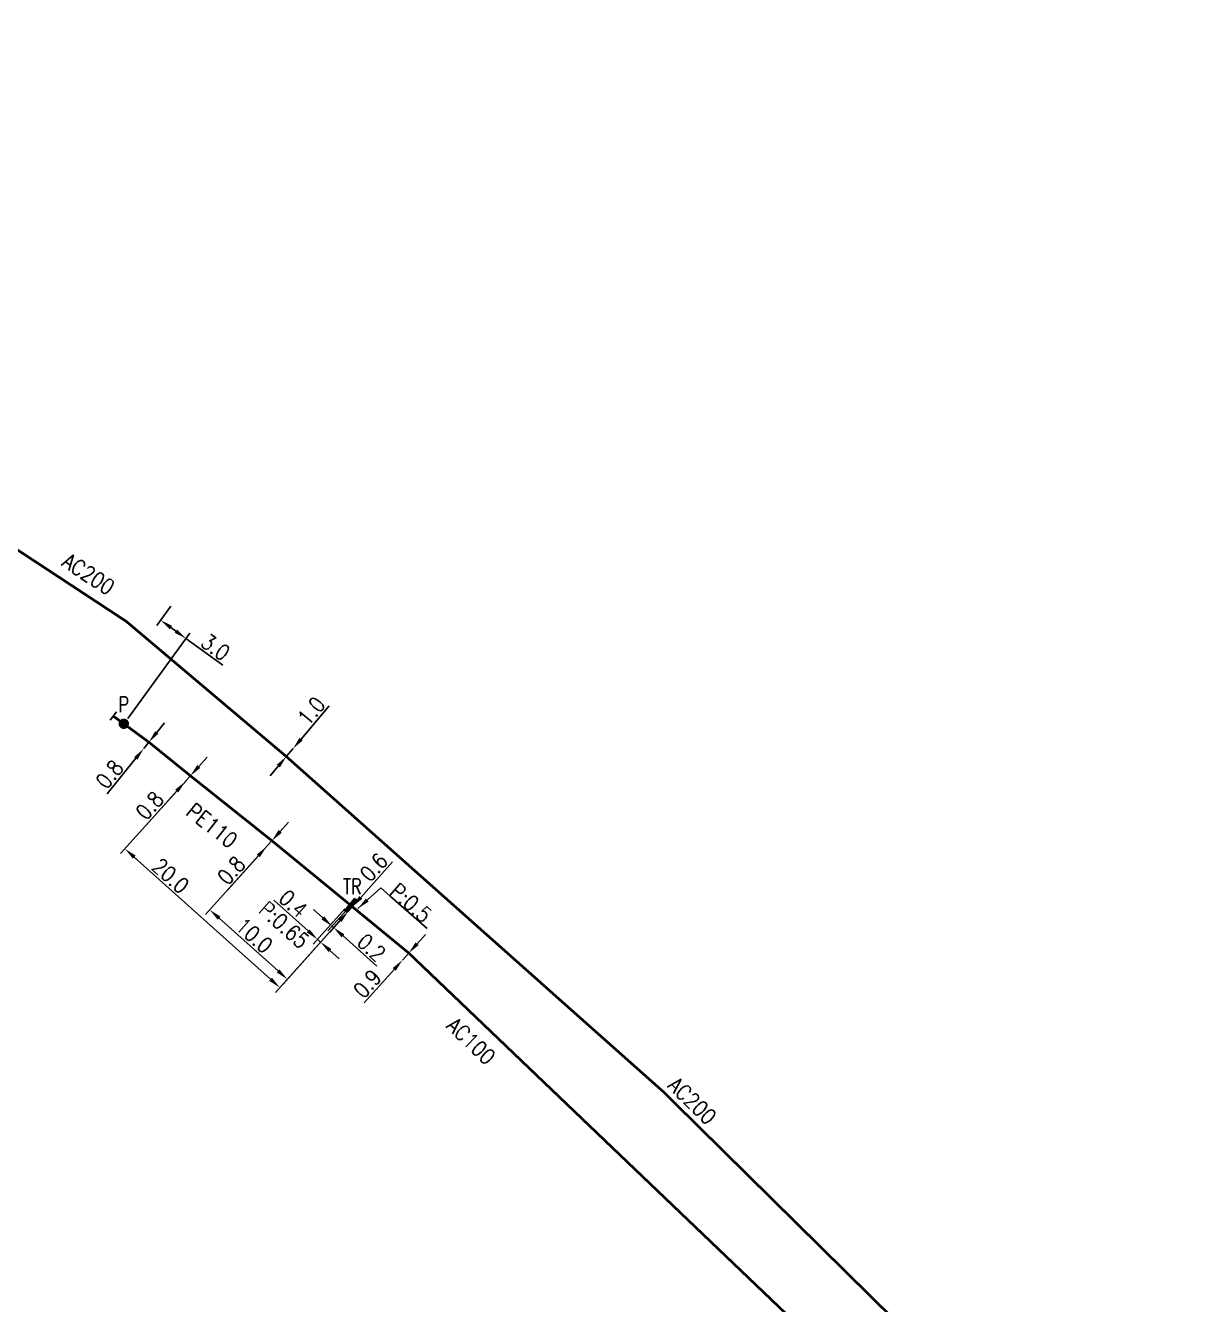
# Model space of a CAD drawing. Header units: millimetres. Extents: x 107995 to 109002, y 120994 to 122000.
# Drawn here: x 108115.8 to 108227.5, y 121346.9 to 121469.9 of the extents above; entities that cross this region are included whole.
import ezdxf
from ezdxf.enums import TextEntityAlignment as Align

# ---------------------------------------------------------------- set-up
doc = ezdxf.new("R2010")
doc.units = ezdxf.units.MM
doc.header["$PDMODE"] = 34
doc.linetypes.add('L_25_AP', pattern=[2000, 1000, 1000])
doc.linetypes.add('L_25_PE', pattern=[2000, 1000, 1000])
doc.layers.get('0').update_dxf_attribs({"linetype": 'CONTINUOUS'})
doc.layers.get('DEFPOINTS').update_dxf_attribs({"linetype": 'CONTINUOUS'})
for name, color, linetype in [('L_150', 1, 'CONTINUOUS'), ('L_300', 7, 'CONTINUOUS'), ('L_340', 7, 'CONTINUOUS')]:
    doc.layers.add(name, color=color, linetype=linetype)
doc.styles.add('G_ROMANS', font='ROMANS.SHX', dxfattribs={"width": 0.75})
doc.styles.get("Standard").update_dxf_attribs({"font": 'romans.shx', "width": 0.85})
doc.dimstyles.get("Standard").update_dxf_attribs({"dimtxt": 1.5, "dimasz": 1.2, "dimexe": 0.625, "dimexo": 0.625, "dimgap": 0.25, "dimtad": 1, "dimdec": 1, "dimzin": 0, "dimdsep": 46, "dimtxsty": 'Standard', "dimcen": -0.5, "dimadec": 0, "dimazin": 0, "dimtfac": 1, "dimtdec": 1, "dimtmove": 0, "dimatfit": 3, "dimfxl": 0, "dimtolj": 1, "dimtzin": 0, "dimarcsym": 0})

# ---------------------------------------------------------------- blocks, each defined once
blk = doc.blocks.new('*D481')
at = {"layer": 'DEFPOINTS', "color": 0, "linetype": 'Continuous', "transparency": 16777216}
for p in [(108152.02, 121380.05), (108152.02, 121380.05), (108152.62, 121380.72)]:
    blk.add_point(p, dxfattribs=at)
at = {"layer": 'L_150', "color": 0, "linetype": 'Continuous', "lineweight": -2, "transparency": 16777216}
for p, q in [((108153.42, 121381.61), (108154.22, 121382.5)), ((108152.62, 121380.72), (108152.02, 121380.05)), ((108151.22, 121379.15), (108148.34, 121375.94))]:
    blk.add_line(p, q, dxfattribs=at)
at = {"layer": 'L_150', "color": 0, "linetype": 'Continuous', "transparency": 16777216}
for points in [[(108153.27, 121381.74), (108153.57, 121381.48), (108152.62, 121380.72)], [(108151.07, 121379.28), (108151.37, 121379.02), (108152.02, 121380.05)]]:
    blk.add_solid(points, dxfattribs=at)
at = {"layer": 'L_150', "color": 0, "linetype": 'Continuous', "transparency": 16777216, "insert": (108148.64, 121377.77), "char_height": 1.5, "attachment_point": 5, "rotation": 48.1438}
blk.add_mtext('\\A1;0.9', dxfattribs=at)
blk = doc.blocks.new('*D495')
at = {"layer": 'DEFPOINTS', "color": 0, "linetype": 'Continuous', "transparency": 16777216}
for p in [(108140.85, 121399.61), (108141.5, 121400.37), (108141.5, 121400.37)]:
    blk.add_point(p, dxfattribs=at)
at = {"layer": 'L_150', "color": 0, "linetype": 'Continuous', "lineweight": -2, "transparency": 16777216}
for p, q in [((108142.27, 121401.29), (108144.98, 121404.49)), ((108140.85, 121399.61), (108141.5, 121400.37)), ((108140.08, 121398.69), (108139.31, 121397.77))]:
    blk.add_line(p, q, dxfattribs=at)
at = {"layer": 'L_150', "color": 0, "linetype": 'Continuous', "transparency": 16777216}
for points in [[(108142.12, 121401.42), (108142.43, 121401.16), (108141.5, 121400.37)], [(108139.93, 121398.82), (108140.23, 121398.56), (108140.85, 121399.61)]]:
    blk.add_solid(points, dxfattribs=at)
at = {"layer": 'L_150', "color": 0, "linetype": 'Continuous', "transparency": 16777216, "insert": (108143.25, 121403.99), "char_height": 1.5, "attachment_point": 5, "rotation": 49.8136}
blk.add_mtext('\\A1;1.0', dxfattribs=at)
blk = doc.blocks.new('*D934')
at = {"layer": 'DEFPOINTS', "color": 0, "linetype": 'Continuous', "transparency": 16777216}
for p in [(108130.13, 121414.56), (108128.78, 121412.72), (108125.23, 121402.76)]:
    blk.add_point(p, dxfattribs=at)
at = {"layer": 'L_340', "color": 0, "linetype": 'Continuous', "lineweight": -2, "transparency": 16777216}
for p, q in [((108129.76, 121414.05), (108128.41, 121412.21)), ((108129.75, 121412.01), (108130.23, 121411.66)), ((108125.6, 121403.26), (108131.57, 121411.46)), ((108131.2, 121410.95), (108134.74, 121408.38))]:
    blk.add_line(p, q, dxfattribs=at)
at = {"layer": 'L_340', "color": 0, "linetype": 'Continuous', "transparency": 16777216}
for points in [[(108129.87, 121412.17), (108129.64, 121411.85), (108128.78, 121412.72)], [(108130.35, 121411.82), (108130.12, 121411.5), (108131.2, 121410.95)]]:
    blk.add_solid(points, dxfattribs=at)
at = {"layer": 'L_340', "color": 0, "linetype": 'Continuous', "transparency": 16777216, "insert": (108134.04, 121410.12), "char_height": 1.5, "attachment_point": 5, "rotation": 323.9051}
blk.add_mtext('\\A1;3.0', dxfattribs=at)
blk = doc.blocks.new('*D935')
at = {"layer": 'DEFPOINTS', "color": 0, "linetype": 'Continuous', "transparency": 16777216}
for p in [(108139.46, 121391.52), (108146.8, 121384.72), (108140.95, 121378.2)]:
    blk.add_point(p, dxfattribs=at)
at = {"layer": 'L_150', "color": 0, "linetype": 'Continuous', "lineweight": -2, "transparency": 16777216}
for p, q in [((108139.04, 121391.06), (108133.09, 121384.41)), ((108134.4, 121384.07), (108140.06, 121379)), ((108146.38, 121384.26), (108140.54, 121377.74))]:
    blk.add_line(p, q, dxfattribs=at)
at = {"layer": 'L_150', "color": 0, "linetype": 'Continuous', "transparency": 16777216}
for points in [[(108134.53, 121384.22), (108134.26, 121383.92), (108133.5, 121384.87)], [(108140.19, 121379.15), (108139.93, 121378.85), (108140.95, 121378.2)]]:
    blk.add_solid(points, dxfattribs=at)
at = {"layer": 'L_150', "color": 0, "linetype": 'Continuous', "transparency": 16777216, "insert": (108137.77, 121382.4), "char_height": 1.5, "attachment_point": 5, "rotation": 318.1402}
blk.add_mtext('\\A1;10.0', dxfattribs=at)
blk = doc.blocks.new('*D936')
at = {"layer": 'DEFPOINTS', "color": 0, "linetype": 'Continuous', "transparency": 16777216}
for p in [(108131.63, 121397.76), (108146.8, 121384.72), (108140.23, 121377.4)]:
    blk.add_point(p, dxfattribs=at)
at = {"layer": 'L_150', "color": 0, "linetype": 'Continuous', "lineweight": -2, "transparency": 16777216}
for p, q in [((108131.21, 121397.29), (108124.92, 121390.28)), ((108126.23, 121389.94), (108139.34, 121378.2)), ((108146.38, 121384.26), (108139.82, 121376.93))]:
    blk.add_line(p, q, dxfattribs=at)
at = {"layer": 'L_150', "color": 0, "linetype": 'Continuous', "transparency": 16777216}
for points in [[(108126.37, 121390.09), (108126.1, 121389.79), (108125.34, 121390.74)], [(108139.47, 121378.35), (108139.2, 121378.05), (108140.23, 121377.4)]]:
    blk.add_solid(points, dxfattribs=at)
at = {"layer": 'L_150', "color": 0, "linetype": 'Continuous', "transparency": 16777216, "insert": (108129.73, 121388.15), "char_height": 1.5, "attachment_point": 5, "rotation": 318.1402}
blk.add_mtext('\\A1;20.0', dxfattribs=at)
blk = doc.blocks.new('*D937')
at = {"layer": 'DEFPOINTS', "color": 0, "linetype": 'Continuous', "transparency": 16777216}
for p in [(108138.96, 121390.96), (108138.96, 121390.96), (108139.46, 121391.52)]:
    blk.add_point(p, dxfattribs=at)
at = {"layer": 'L_150', "color": 0, "linetype": 'Continuous', "lineweight": -2, "transparency": 16777216}
for p, q in [((108140.26, 121392.42), (108141.06, 121393.31)), ((108139.46, 121391.52), (108138.96, 121390.96)), ((108138.16, 121390.07), (108135.24, 121386.81))]:
    blk.add_line(p, q, dxfattribs=at)
at = {"layer": 'L_150', "color": 0, "linetype": 'Continuous', "transparency": 16777216}
for points in [[(108140.11, 121392.55), (108140.41, 121392.28), (108139.46, 121391.52)], [(108138.01, 121390.2), (108138.31, 121389.94), (108138.96, 121390.96)]]:
    blk.add_solid(points, dxfattribs=at)
at = {"layer": 'L_150', "color": 0, "linetype": 'Continuous', "transparency": 16777216, "insert": (108135.56, 121388.66), "char_height": 1.5, "attachment_point": 5, "rotation": 48.1402}
blk.add_mtext('\\A1;0.8', dxfattribs=at)
blk = doc.blocks.new('*D938')
at = {"layer": 'DEFPOINTS', "color": 0, "linetype": 'Continuous', "transparency": 16777216}
for p in [(108131.13, 121397.2), (108131.13, 121397.2), (108131.63, 121397.76)]:
    blk.add_point(p, dxfattribs=at)
at = {"layer": 'L_150', "color": 0, "linetype": 'Continuous', "lineweight": -2, "transparency": 16777216}
for p, q in [((108132.43, 121398.65), (108133.23, 121399.55)), ((108131.63, 121397.76), (108131.13, 121397.2)), ((108130.33, 121396.31), (108127.41, 121393.05))]:
    blk.add_line(p, q, dxfattribs=at)
at = {"layer": 'L_150', "color": 0, "linetype": 'Continuous', "transparency": 16777216}
for points in [[(108132.28, 121398.79), (108132.58, 121398.52), (108131.63, 121397.76)], [(108130.18, 121396.44), (108130.47, 121396.17), (108131.13, 121397.2)]]:
    blk.add_solid(points, dxfattribs=at)
at = {"layer": 'L_150', "color": 0, "linetype": 'Continuous', "transparency": 16777216, "insert": (108127.72, 121394.9), "char_height": 1.5, "attachment_point": 5, "rotation": 48.1402}
blk.add_mtext('\\A1;0.8', dxfattribs=at)
blk = doc.blocks.new('*D939')
at = {"layer": 'DEFPOINTS', "color": 0, "linetype": 'Continuous', "transparency": 16777216}
for p in [(108127.64, 121400.99), (108127.14, 121400.37), (108127.14, 121400.37)]:
    blk.add_point(p, dxfattribs=at)
at = {"layer": 'L_150', "color": 0, "linetype": 'Continuous', "lineweight": -2, "transparency": 16777216}
for p, q in [((108128.4, 121401.93), (108129.15, 121402.86)), ((108127.64, 121400.99), (108127.14, 121400.37)), ((108126.39, 121399.44), (108123.64, 121396.04))]:
    blk.add_line(p, q, dxfattribs=at)
at = {"layer": 'L_150', "color": 0, "linetype": 'Continuous', "transparency": 16777216}
for points in [[(108128.24, 121402.05), (108128.55, 121401.8), (108127.64, 121400.99)], [(108126.23, 121399.56), (108126.54, 121399.31), (108127.14, 121400.37)]]:
    blk.add_solid(points, dxfattribs=at)
at = {"layer": 'L_150', "color": 0, "linetype": 'Continuous', "transparency": 16777216, "insert": (108123.86, 121397.9), "char_height": 1.5, "attachment_point": 5, "rotation": 51.1089}
blk.add_mtext('\\A1;0.8', dxfattribs=at)
blk = doc.blocks.new('L_300_12')
at = {"color": 0, "linetype": 'Continuous', "const_width": 0.497, "flags": 128}
blk.add_lwpolyline([(-0.21, 0, 1), (0.29, 0, 1)], format="xyb", close=True, dxfattribs=at)
at = {"color": 0, "linetype": 'Continuous', "style": 'G_ROMANS', "width": 0.75}
blk.add_text('P', height=1.5, dxfattribs=at).set_placement((0.04, 1.85), align=Align.MIDDLE)
at = {"color": 0, "linetype": 'Continuous', "style": 'G_ROMANS', "width": 0.75, "flags": 3}
for tag, p in [('DEF_LEG', (0, -10)), ('DEF_COUP', (0, -12.5)), ('DEF_TYPE', (0, -15))]:
    blk.add_attdef(tag, text='', height=1.2, dxfattribs=at).set_placement(p, align=Align.MIDDLE)
blk = doc.blocks.new('L_340_07')
at = {"color": 0, "linetype": 'Continuous', "const_width": 0.25, "flags": 128}
blk.add_lwpolyline([(0, 0), (1.25, 0)], dxfattribs=at)
at = {"color": 0, "linetype": 'Continuous', "flags": 128}
blk.add_lwpolyline([(1.25, -0.5), (1.25, 0.5)], dxfattribs=at)
at = {"color": 0, "linetype": 'Continuous', "style": 'G_ROMANS', "width": 0.75, "flags": 3}
for tag, p in [('DEF_LEG', (0.72, -3.47)), ('DEF_COUP', (0.72, -5.97)), ('DEF_TYPE', (0.72, -8.47))]:
    blk.add_attdef(tag, text='', height=1.2, dxfattribs=at).set_placement(p, align=Align.MIDDLE)
blk = doc.blocks.new('*D940')
at = {"layer": 'DEFPOINTS', "color": 0, "linetype": 'Continuous', "transparency": 16777216}
for p in [(108146.8, 121384.72), (108146.8, 121384.72), (108147.2, 121385.17)]:
    blk.add_point(p, dxfattribs=at)
at = {"layer": 'L_150', "color": 0, "linetype": 'Continuous', "lineweight": -2, "transparency": 16777216}
for p, q in [((108148, 121386.07), (108151.06, 121389.48)), ((108146.8, 121384.72), (108147.2, 121385.17)), ((108146, 121383.83), (108145.2, 121382.94))]:
    blk.add_line(p, q, dxfattribs=at)
at = {"layer": 'L_150', "color": 0, "linetype": 'Continuous', "transparency": 16777216}
for points in [[(108147.85, 121386.2), (108148.15, 121385.93), (108147.2, 121385.17)], [(108145.85, 121383.96), (108146.15, 121383.7), (108146.8, 121384.72)]]:
    blk.add_solid(points, dxfattribs=at)
at = {"layer": 'L_150', "color": 0, "linetype": 'Continuous', "transparency": 16777216, "insert": (108149.26, 121388.97), "char_height": 1.5, "attachment_point": 5, "rotation": 48.1457}
blk.add_mtext('\\A1;0.6', dxfattribs=at)
blk = doc.blocks.new('*D941')
at = {"layer": 'DEFPOINTS', "color": 0, "linetype": 'Continuous', "transparency": 16777216}
for p in [(108146.8, 121384.73), (108147.04, 121385.3), (108145.4, 121383.17)]:
    blk.add_point(p, dxfattribs=at)
at = {"layer": 'L_340', "color": 0, "linetype": 'Continuous', "lineweight": -2, "transparency": 16777216}
for p, q in [((108144.36, 121384.1), (108143.47, 121384.9)), ((108146.63, 121384.83), (108144.84, 121382.84)), ((108146.38, 121384.26), (108144.99, 121382.7)), ((108145.25, 121383.3), (108145.4, 121383.17)), ((108146.3, 121382.37), (108149.55, 121379.45))]:
    blk.add_line(p, q, dxfattribs=at)
at = {"layer": 'L_340', "color": 0, "linetype": 'Continuous', "transparency": 16777216}
for points in [[(108144.49, 121384.25), (108144.23, 121383.95), (108145.25, 121383.3)], [(108146.43, 121382.52), (108146.16, 121382.22), (108145.4, 121383.17)]]:
    blk.add_solid(points, dxfattribs=at)
at = {"layer": 'L_340', "color": 0, "linetype": 'Continuous', "transparency": 16777216, "insert": (108149.04, 121381.25), "char_height": 1.5, "attachment_point": 5, "rotation": 318.1457}
blk.add_mtext('\\A1;0.2', dxfattribs=at)
blk = doc.blocks.new('L_340_19')
at = {"linetype": 'Continuous'}
blk.add_hatch(color=0, dxfattribs=at).paths.add_polyline_path([(0.125, 0.75), (-0.125, 0.75), (-0.125, -0.75), (0.125, -0.75)])
at = {"color": 0, "linetype": 'Continuous'}
blk.add_lwpolyline([(-0.125, 0.75), (0.125, 0.75), (0.125, -0.75), (-0.125, -0.75)], close=True, dxfattribs=at)
at = {"color": 0, "linetype": 'Continuous', "width": 0.75}
for tag, height, flags, p in [('TR', 1.5, 8, (0, 3)), ('DEF_LEG', 1.2, 3, (0, -5)), ('DEF_COUP', 1.2, 3, (0, -7.5)), ('DEF_TYPE', 1.2, 3, (0, -10))]:
    blk.add_attdef(tag, text='', height=height, dxfattribs=dict(at, flags=flags)).set_placement(p, align=Align.MIDDLE)
blk = doc.blocks.new('*D942')
at = {"layer": 'DEFPOINTS', "color": 0, "linetype": 'Continuous', "transparency": 16777216}
for p in [(108146.8, 121384.72), (108146.89, 121385.43), (108144.15, 121381.77)]:
    blk.add_point(p, dxfattribs=at)
at = {"layer": 'L_150', "color": 0, "linetype": 'Continuous', "lineweight": -2, "transparency": 16777216}
for p, q in [((108142.95, 121382.84), (108139.65, 121385.79)), ((108146.47, 121384.96), (108143.43, 121381.57)), ((108146.38, 121384.26), (108143.73, 121381.3)), ((108144.15, 121381.77), (108143.85, 121382.04)), ((108145.04, 121380.97), (108145.94, 121380.16))]:
    blk.add_line(p, q, dxfattribs=at)
at = {"layer": 'L_150', "color": 0, "linetype": 'Continuous', "transparency": 16777216}
for points in [[(108143.09, 121382.99), (108142.82, 121382.69), (108143.85, 121382.04)], [(108145.18, 121381.11), (108144.91, 121380.82), (108144.15, 121381.77)]]:
    blk.add_solid(points, dxfattribs=at)
at = {"layer": 'L_150', "color": 0, "linetype": 'Continuous', "transparency": 16777216, "insert": (108141.52, 121385.46), "char_height": 1.5, "attachment_point": 5, "rotation": 318.1556}
blk.add_mtext('\\A1;0.4', dxfattribs=at)

msp = doc.modelspace()

# ---------------------------------------------------------------- linework, layer by layer
at = {"layer": 'L_150', "linetype": 'L_25_AP', "flags": 128}
for points in [[(108000, 121469.75, 0.25, 0.25, 0), (108046.3, 121464.15, 0.25, 0.25, 0), (108050.17, 121463.68, 0.25, 0.25, -0.129362), (108050.29, 121463.63, 0.25, 0.25, 0), (108051.21, 121462.96, 0.25, 0.25, 0), (108067.66, 121450.83, 0.25, 0.25, 0), (108086.68, 121438.05, 0.25, 0.25, 0), (108097.3, 121431.13, 0.25, 0.25, 0), (108105.58, 121425.68, 0.25, 0.25, 0), (108125.48, 121412.59, 0.25, 0.25, 0), (108140.85, 121399.61, 0.25, 0.25, 0), (108177.03, 121367.44, 0.25, 0.25, 0), (108206.62, 121338.25, 0.25, 0.25, 0), (108216.2, 121329.09, 0.25, 0.25, 0), (108268.01, 121289.86, 0.25, 0.25, 0), (108271.68, 121287.34, 0, 0, 0)], [(108155.91, 121035.53, 0.25, 0.25, 0), (108160.42, 121040.45, 0.25, 0.25, 0), (108167.04, 121047.66, 0.25, 0.25, 0), (108185.66, 121067.78, 0.25, 0.25, 0), (108201.6, 121086.11, 0.25, 0.25, 0), (108206, 121091.3, 0.25, 0.25, 0), (108214.99, 121103.83, 0.25, 0.25, 0), (108221.88, 121109.7, 0.25, 0.25, 0), (108232.46, 121115.84, 0.25, 0.25, 0), (108242.72, 121121.92, 0.25, 0.25, 0), (108253.12, 121128.09, 0.25, 0.25, 0), (108262.64, 121133.77, 0.25, 0.25, 0), (108272.79, 121139.82, 0.25, 0.25, 0), (108282.96, 121145.89, 0.25, 0.25, 0), (108297.04, 121154.34, 0.25, 0.25, 0), (108307.04, 121160.35, 0.25, 0.25, 0), (108328.18, 121173.28, 0.25, 0.25, 0), (108330.46, 121174.94, 0.25, 0.25, 0), (108333.11, 121176.87, 0.25, 0.25, 0), (108336.32, 121179.55, 0.25, 0.25, 0), (108337.57, 121182.28, 0.25, 0.25, 0), (108334.75, 121190.65, 0.25, 0.25, 0), (108330.56, 121202.68, 0.25, 0.25, 0), (108324.93, 121213.05, 0.25, 0.25, 0), (108318.27, 121223.03, 0.25, 0.25, 0), (108312.06, 121232.36, 0.25, 0.25, 0), (108301.77, 121246.93, 0.25, 0.25, 0), (108298.3, 121251.33, 0.25, 0.25, 0), (108294.21, 121256.51, 0.25, 0.25, 0), (108285.66, 121266.66, 0.25, 0.25, 0), (108284.67, 121267.68, 0.25, 0.25, 0), (108276.51, 121271.83, 0.25, 0.25, 0), (108270.54, 121274.72, 0.25, 0.25, 0), (108269.08, 121275.33, 0.25, 0.25, 0), (108267.16, 121276.08, 0.25, 0.25, 0), (108267.16, 121276.08, 0.25, 0.25, 0), (108262.68, 121279.52, 0.25, 0.25, 0), (108261.75, 121280.56, 0.25, 0.25, 0), (108261.4, 121280.87, 0.25, 0.25, 0.456628), (108261.18, 121280.85, 0.25, 0.25, 0), (108261.18, 121280.85, 0.25, 0.25, -0.468796), (108260.86, 121280.81, 0.25, 0.25, 0), (108259.9, 121281.62, 0.25, 0.25, 0), (108241.41, 121297.2, 0.25, 0.25, 0), (108238.35, 121299.69, 0.25, 0.25, 0), (108219.15, 121316.76, 0.25, 0.25, 0), (108202.48, 121333.05, 0.25, 0.25, 0), (108152.62, 121380.72, 0.25, 0.25, 0), (108147.2, 121385.17, 0.25, 0.25, 0), (108147.14, 121385.22, 0, 0, 0)]]:
    msp.add_lwpolyline(points, format="xyseb", dxfattribs=at)
at = {"layer": 'L_150', "linetype": 'L_25_PE', "flags": 128}
msp.add_lwpolyline([(108125.23, 121402.76, 0.25, 0.25, 0), (108127.64, 121400.99, 0.25, 0.25, 0), (108131.63, 121397.76, 0.25, 0.25, 0), (108139.46, 121391.52, 0.25, 0.25, 0), (108146.89, 121385.43, 0.25, 0.25, 0), (108146.95, 121385.38, 0, 0, 0)], format="xyseb", dxfattribs=at)

# ---------------------------------------------------------------- block references
at = {"layer": 'L_300'}
msp.add_blockref('L_300_12', (108125.19, 121402.76), dxfattribs=at)
at = {"layer": 'L_340', "rotation": 143.9051320825052}
msp.add_blockref('L_340_07', (108125.23, 121402.76), dxfattribs=at)
at = {"layer": 'L_340'}
ref = msp.add_blockref('L_340_19', (108147.04, 121385.3), dxfattribs=dict(at, rotation=320.581884704691))
ref.add_attrib('TR', 'TR', dxfattribs={"layer": '0', "color": 0, "linetype": 'Continuous', "height": 1.5, "width": 0.75}).set_placement((108147.2, 121387.12), align=Align.MIDDLE)

# ---------------------------------------------------------------- texts
at = {"layer": 'L_150', "linetype": 'Continuous', "width": 0.85}
for s, rotation, p in [('AC200', 326.672, (108119.16, 121418.02)), ('PE110', 321.4786, (108131.1, 121394.09)), ('P:0.65', 318.1556, (108138.07, 121384.71)), ('AC100', 316.3577, (108156.14, 121373.59)), ('AC200', 315.5951, (108177.41, 121367.88))]:
    msp.add_text(s, height=1.5, rotation=rotation, dxfattribs=at).set_placement(p)
at = {"layer": 'L_150', "linetype": 'Continuous', "insert": (108151.65, 121387.57), "char_height": 1.5, "attachment_point": 1, "rotation": 318.6406}
msp.add_mtext('\\A1;P:0.5', dxfattribs=at)

# ---------------------------------------------------------------- dimensions: what is measured, and where the dimension line sits
at = {"layer": 'L_150', "linetype": 'Continuous'}
for base, p1, p2, angle, picture, middle in [((108141.5, 121400.37), (108140.85, 121399.61), (108141.5, 121400.37), 229.8136, '*D495', (108144.01, 121403.35)), ((108127.14, 121400.37), (108127.64, 121400.99), (108127.14, 121400.37), 51.1089, '*D939', (108124.64, 121397.27)), ((108140.23, 121377.4), (108131.63, 121397.76), (108146.8, 121384.72), 138.1402, '*D936', (108129.06, 121387.41)), ((108140.95, 121378.2), (108139.46, 121391.52), (108146.8, 121384.72), 138.1402, '*D935', (108137.1, 121381.65)), ((108146.8, 121384.72), (108147.2, 121385.17), (108146.8, 121384.72), 48.1457, '*D940', (108150, 121388.3)), ((108144.15, 121381.77), (108146.89, 121385.43), (108146.8, 121384.72), 138.1556, '*D942', (108140.85, 121384.71)), ((108152.02, 121380.05), (108152.62, 121380.72), (108152.02, 121380.05), 48.1438, '*D481', (108149.38, 121377.1))]:
    dim = msp.add_linear_dim(base=base, p1=p1, p2=p2, angle=angle, dimstyle='Standard', dxfattribs=at)
    dim.commit()
    dim.dimension.update_dxf_attribs({"geometry": picture, "text_midpoint": middle, "dimtype": 160})
for base, p1, p2, picture, middle in [((108131.13, 121397.2), (108131.63, 121397.76), (108131.13, 121397.2), '*D938', (108128.47, 121394.23)), ((108138.961, 121390.9637), (108139.4615, 121391.5223), (108138.961, 121390.9637), '*D937', (108136.3013, 121387.9952))]:
    dim = msp.add_linear_dim(base=base, p1=p1, p2=p2, angle=48.1402, dimstyle='Standard', override={"dimscale": 1, "dimlfac": 1, "dimlunit": 2}, dxfattribs=at)
    dim.commit()
    dim.dimension.update_dxf_attribs({"geometry": picture, "text_midpoint": middle, "dimtype": 160})
at = {"layer": 'L_340', "linetype": 'Continuous'}
for base, p1, p2, angle, picture, middle in [((108128.78, 121412.72), (108125.23, 121402.76), (108130.13, 121414.56), 323.9051, '*D934', (108133.46, 121409.31)), ((108145.4, 121383.17), (108147.04, 121385.3), (108146.8, 121384.72), 138.1457, '*D941', (108148.37, 121380.51))]:
    dim = msp.add_linear_dim(base=base, p1=p1, p2=p2, angle=angle, dimstyle='Standard', dxfattribs=at)
    dim.commit()
    dim.dimension.update_dxf_attribs({"geometry": picture, "text_midpoint": middle, "dimtype": 160})

# ---------------------------------------------------------------- leaders
at = {"layer": 'L_150', "linetype": 'Continuous', "annotation_type": 0, "has_hookline": 1, "hookline_direction": 0, "text_width": 4.49, "horizontal_direction": (0.75058, -0.66078, 0)}
msp.add_leader([(108147.74, 121385), (108149.92, 121386.99), (108150.82, 121386.2)], dimstyle='Standard', override={"dimgap": 0.25, "dimtad": 2}, dxfattribs=at)

doc.saveas('drawing.dxf')
